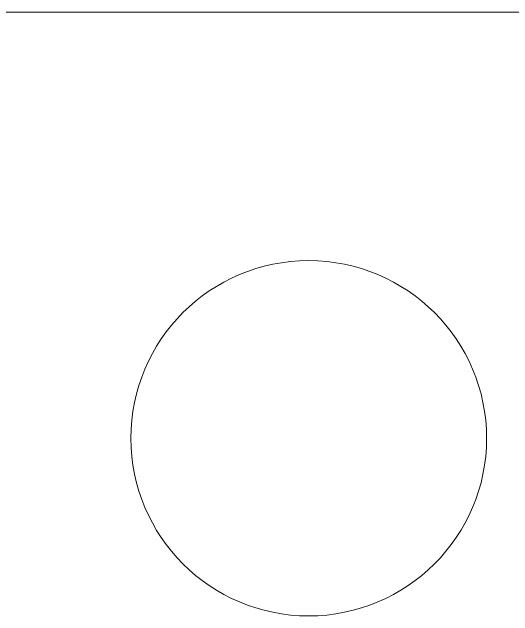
# Model space of a CAD drawing. Header units: millimetres. Extents: x -19 to 19, y -61 to 61.
# Drawn here: x -6 to 1.04, y 52.51 to 61.01 of the extents above; entities that cross this region are included whole.
import ezdxf
from ezdxf.lldxf.tags import DXFTag

# ---------------------------------------------------------------- set-up
doc = ezdxf.new("R2010")
doc.units = ezdxf.units.MM
doc.header["$MEASUREMENT"] = 0
doc.layers.add('Layer 1', color=7, linetype='Continuous')
tags = doc.linetypes.add('New Line39', pattern=[0.2, 0.1, -0.1]).pattern_tags.tags
tags[6:7] = [DXFTag(74, 4), DXFTag(75, 0), DXFTag(340, '0'), DXFTag(46, 1.0), DXFTag(50, 0.0), DXFTag(44, 0.0), DXFTag(45, 0.0)]
tags[4:5] = [DXFTag(74, 4), DXFTag(75, 0), DXFTag(340, '0'), DXFTag(46, 1.0), DXFTag(50, 0.0), DXFTag(44, 0.0), DXFTag(45, 0.0)]
tags = doc.linetypes.add('New Line51', pattern=[0.2, 0.1, -0.1]).pattern_tags.tags
tags[6:7] = [DXFTag(74, 4), DXFTag(75, 0), DXFTag(340, '0'), DXFTag(46, 1.0), DXFTag(50, 0.0), DXFTag(44, 0.0), DXFTag(45, 0.0)]
tags[4:5] = [DXFTag(74, 4), DXFTag(75, 0), DXFTag(340, '0'), DXFTag(46, 1.0), DXFTag(50, 0.0), DXFTag(44, 0.0), DXFTag(45, 0.0)]

msp = doc.modelspace()

# ---------------------------------------------------------------- linework, layer by layer
at = {"layer": 'Layer 1', "linetype": 'New Line51', "lineweight": 5}
msp.add_open_spline([(7.674, 61.0143), (7.674, 61.0143), (-17.002, 61.0143), (-17.002, 61.0143)], degree=3, dxfattribs=at)
at = {"layer": 'Layer 1', "linetype": 'New Line39', "lineweight": 5}
msp.add_open_spline([(-1.8274, 52.5115), (-0.4458, 52.5115), (0.6741, 53.6314), (0.6741, 55.013), (0.6741, 55.013), (0.6741, 56.3945), (-0.4458, 57.5145), (-1.8274, 57.5145), (-1.8274, 57.5145), (-3.2089, 57.5145), (-4.3289, 56.3945), (-4.3289, 55.013), (-4.3289, 55.013), (-4.3289, 53.6314), (-3.2089, 52.5115), (-1.8274, 52.5115)], degree=3, knots=[0, 0, 0, 0, 0.2, 0.2, 0.2, 0.2, 0.4, 0.4, 0.4, 0.4, 0.6, 0.6, 0.6, 0.6, 1, 1, 1, 1], dxfattribs=at)

doc.saveas('drawing.dxf')
